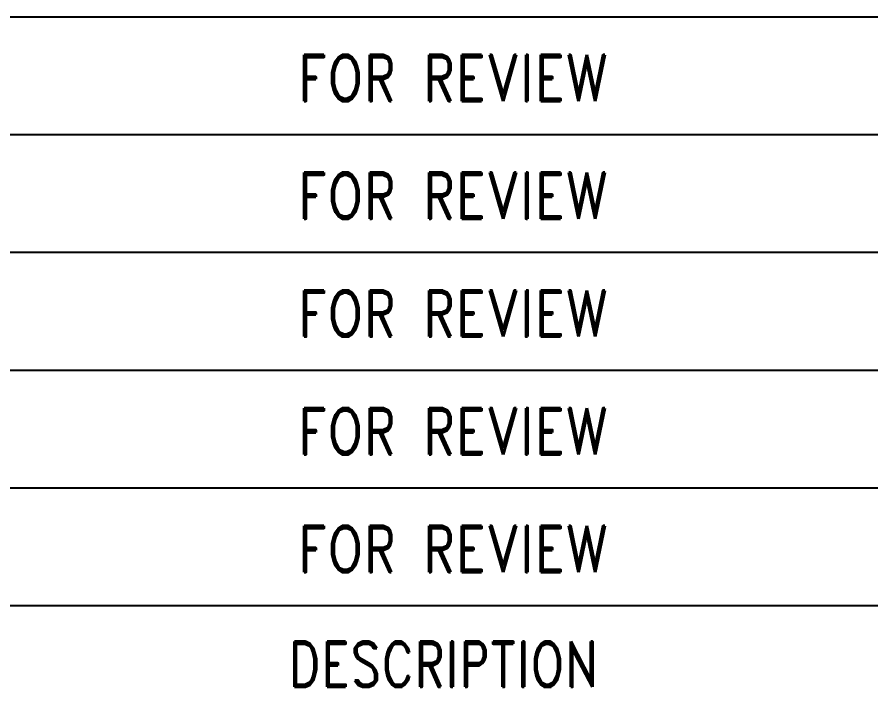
# Model space of a CAD drawing. Header units: millimetres. Extents: x 66027 to 360317, y -114806 to -64032.
# Drawn here: x 198122 to 202121, y -104132 to -100996 of the extents above; entities that cross this region are included whole.
import ezdxf
from ezdxf.enums import TextEntityAlignment as Align

# ---------------------------------------------------------------- set-up
doc = ezdxf.new("R2010")
doc.units = ezdxf.units.MM
doc.header["$LTSCALE"] = 140
doc.layers.add('1', color=7, linetype='Continuous')
doc.layers.add('TAN-TIT', color=30, linetype='Continuous')
doc.styles.add('KIM3', font='ROMAND.shx', dxfattribs={"width": 1.25, "height": 3})
doc.styles.add('RD6', font='ROMAND.shx', dxfattribs={"width": 0.83, "height": 6})

# ---------------------------------------------------------------- blocks, each defined once
blk = doc.blocks.new('BORDER')
at = {"layer": 'TAN-TIT'}
for p, q in [((232823, 44987), (193237, 44987)), ((232823, 43149), (193237, 43149)), ((232823, 41311), (193237, 41311)), ((232823, 39473), (193237, 39473)), ((232823, 37635), (193237, 37635)), ((232823, 35797), (193237, 35797))]:
    blk.add_line(p, q, dxfattribs=at)
at = {"layer": 'TAN-TIT', "style": 'RD6', "width": 0.8}
blk.add_text('DESCRIPTION', height=706.9, dxfattribs=at).set_placement((209171, 34534), align=Align.CENTER)

msp = doc.modelspace()

# ---------------------------------------------------------------- block references
at = {"layer": '1', "xscale": 0.3, "yscale": 0.3, "zscale": 0.3}
msp.add_blockref('BORDER', (137367.4, -114492.2), dxfattribs=at)

# ---------------------------------------------------------------- texts
at = {"style": 'KIM3', "width": 0.83}
for p in [(200163.1, -101389.1), (200163.1, -101940.5), (200163.1, -102491.9), (200163.1, -103043.2), (200163.1, -103043.2), (200163.1, -103594.6)]:
    msp.add_text('FOR REVIEW', height=216.31, dxfattribs=at).set_placement(p, align=Align.CENTER)

doc.saveas('drawing.dxf')
